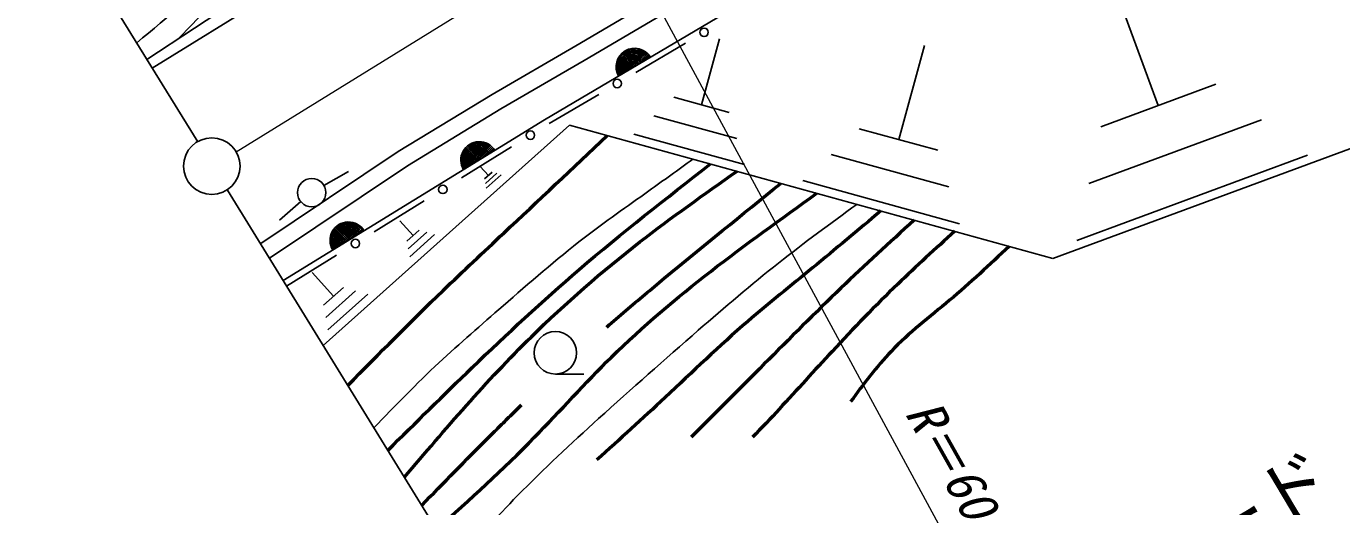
# Model space of a CAD drawing. Units: millimetres, scale not verified. Extents: x 40000 to 680000, y 20000 to 380000.
# Drawn here: x 69491 to 115916, y 287951 to 304906 of the extents above; entities that cross this region are included whole.
import ezdxf
from ezdxf.enums import TextEntityAlignment as Align

# ---------------------------------------------------------------- set-up
doc = ezdxf.new("R2010")
doc.units = ezdxf.units.MM
doc.header["$LTSCALE"] = 1000
doc.linetypes.add('CHAIN', pattern=[18.5, 12, -1.5, 3.5, -1.5])
for name, color, linetype, lineweight in [('M-BGD', 7, 'Continuous', 25), ('M-BMK', 2, 'CHAIN', 13), ('M-BMK-SRVR', 3, 'Continuous', 25), ('M-STR-HTXT', 7, 'Continuous', 13), ('M-STR-STR3', 7, 'Continuous', 25), ('M-TTL-LINE', 7, 'Continuous', 50)]:
    doc.layers.add(name, color=color, linetype=linetype, lineweight=lineweight)
doc.styles.add('ＭＳ ゴシック', font='')
doc.styles.get('ＭＳ ゴシック').set_extended_font_data('MS Gothic')

msp = doc.modelspace()

# ---------------------------------------------------------------- linework, layer by layer
at = {"layer": 'M-BGD'}
for p, q in [((73747, 303735), (80368, 308104)), ((80395, 307423), (73935, 303431)), ((107642, 306989), (109442, 302109)), ((88881, 304217), (92227, 306190)), ((89184, 303699), (92519, 305665)), ((87784, 301601), (94130, 305361)), ((85928, 302504), (88881, 304217)), ((91007, 303276), (92756, 304306)), ((93962, 304469), (93322, 302129)), ((101192, 304229), (100282, 300909)), ((86234, 301989), (89184, 303699)), ((111472, 302859), (107412, 301359)), ((82619, 300485), (85928, 302504)), ((87945, 301472), (89694, 302503)), ((94292, 301859), (92342, 302399)), ((82943, 299980), (86234, 301989)), ((78555, 295935), (87784, 301601)), ((79972, 293635), (88666, 301419)), ((88666, 301419), (105720, 296715)), ((94572, 300949), (91642, 301749)), ((113092, 301609), (106992, 299359)), ((94842, 300029), (90932, 301099)), ((101662, 300529), (98892, 301289)), ((77737, 297219), (82619, 300485)), ((84855, 299561), (86621, 300653)), ((102052, 299239), (97902, 300379)), ((105720, 296715), (116516, 300700)), ((78071, 296720), (82943, 299980)), ((85512, 299959), (85802, 299639)), ((114712, 300359), (106572, 297349)), ((79992, 299289), (80862, 299779)), ((85932, 299759), (85662, 299519)), ((86092, 299719), (85692, 299359)), ((86252, 299669), (85722, 299189)), ((102432, 297939), (96902, 299459)), ((79182, 298719), (78422, 298069)), ((81766, 297649), (83531, 298742)), ((82672, 298039), (83142, 297519)), ((83362, 297709), (82922, 297319)), ((83632, 297639), (82972, 297049)), ((83892, 297559), (83022, 296769)), ((78676, 295738), (80442, 296830)), ((79582, 296219), (80332, 295379)), ((80682, 295689), (79982, 295059)), ((81112, 295569), (80062, 294629)), ((81542, 295449), (80132, 294189)), ((88164, 292632), (89164, 292632))]:
    msp.add_line(p, q, dxfattribs=at)
for centre, radius in [((93412, 304693), 150), ((90350, 302889), 150), ((87283, 301062), 150), ((79564, 299036), 500), ((84193, 299151), 150), ((81104, 297240), 150), ((88164, 293382), 750)]:
    msp.add_circle(centre, radius, dxfattribs=at)
for centre, radius, start, end in [((90957, 303481), 650, 30.6507, 210.6507), ((90957, 303481), 600, 30.6507, 210.6507), ((90957, 303481), 550, 30.6507, 210.6507), ((90957, 303481), 500, 30.6507, 210.6507), ((90957, 303481), 450, 30.6507, 210.6507), ((90957, 303481), 400, 30.6507, 210.6507), ((90957, 303481), 350, 30.6507, 210.6507), ((90957, 303481), 300, 30.6507, 210.6507), ((90957, 303481), 250, 30.6507, 210.6507), ((90957, 303481), 200, 30.6507, 210.6507), ((90957, 303481), 150, 30.6507, 210.6507), ((90957, 303481), 100, 30.6507, 210.6507), ((90957, 303481), 50, 30.6507, 210.6507), ((85477, 300184), 650, 31.5448, 211.5448), ((85477, 300184), 600, 31.5448, 211.5448), ((85477, 300184), 550, 31.5448, 211.5448), ((85477, 300184), 500, 31.5448, 211.5448), ((85477, 300184), 450, 31.5448, 211.5448), ((85477, 300184), 400, 31.5448, 211.5448), ((85477, 300184), 350, 31.5448, 211.5448), ((85477, 300184), 300, 31.5448, 211.5448), ((85477, 300184), 250, 31.5448, 211.5448), ((85477, 300184), 200, 31.5448, 211.5448), ((85477, 300184), 150, 31.5448, 211.5448), ((85477, 300184), 100, 31.5448, 211.5448), ((85477, 300184), 50, 31.5448, 211.5448), ((80862, 297351), 650, 31.5448, 211.5448), ((80862, 297351), 600, 31.5448, 211.5448), ((80862, 297351), 550, 31.5448, 211.5448), ((80862, 297351), 500, 31.5448, 211.5448), ((80862, 297351), 450, 31.5448, 211.5448), ((80862, 297351), 400, 31.5448, 211.5448), ((80862, 297351), 350, 31.5448, 211.5448), ((80862, 297351), 300, 31.5448, 211.5448), ((80862, 297351), 250, 31.5448, 211.5448), ((80862, 297351), 200, 31.5448, 211.5448), ((80862, 297351), 150, 31.5448, 211.5448), ((80862, 297351), 100, 31.5448, 211.5448), ((80862, 297351), 50, 31.5448, 211.5448)]:
    msp.add_arc(centre, radius, start, end, dxfattribs=at)
for points, knots in [([(73388, 304319), (74498, 305248), (75607, 306178), (76664, 307168), (77710, 308148), (78703, 309187), (79628, 310281), (80715, 311565), (81708, 312926), (82704, 314283), (84067, 316139), (85438, 317988), (86892, 319768), (87779, 320854), (88698, 321913), (89598, 322992), (90287, 323819), (90965, 324657), (91562, 325549), (91956, 326139), (92315, 326752), (92674, 327365)], [0, 0, 0, 0, 1, 1, 1, 2, 2, 2, 3, 3, 3, 4, 4, 4, 5, 5, 5, 6, 6, 6, 7, 7, 7, 7]), ([(74847, 304461), (75735, 305366), (76623, 306270), (77479, 307205), (78401, 308211), (79285, 309252), (80184, 310281), (80940, 311144), (81705, 311999), (82445, 312875), (83719, 314384), (84916, 315958), (86188, 317470), (87261, 318745), (88387, 319976), (89412, 321288), (90330, 322461), (91166, 323699), (91970, 324956), (92549, 325864), (93112, 326782), (93674, 327699)], [0, 0, 0, 0, 1, 1, 1, 2, 2, 2, 3, 3, 3, 4, 4, 4, 5, 5, 5, 6, 6, 6, 7, 7, 7, 7]), ([(81760, 290734), (82513, 291513), (83266, 292293), (84056, 293033), (84790, 293721), (85555, 294375), (86316, 295035), (87257, 295852), (88190, 296679), (89176, 297438), (89922, 298013), (90697, 298549), (91464, 299097), (91983, 299468), (92498, 299844), (93014, 300220)], [0, 0, 0, 0, 1, 1, 1, 2, 2, 2, 3, 3, 3, 4, 4, 4, 5, 5, 5, 5]), ([(84671, 286010), (85381, 286798), (86090, 287585), (86830, 288342), (87749, 289283), (88716, 290176), (89691, 291060), (90852, 292112), (92026, 293149), (93209, 294177), (94139, 294986), (95074, 295788), (96041, 296551), (96944, 297265), (97875, 297944), (98805, 298622)], [0, 0, 0, 0, 1, 1, 1, 2, 2, 2, 3, 3, 3, 4, 4, 4, 5, 5, 5, 5])]:
    msp.add_open_spline(points, degree=3, knots=knots, dxfattribs=at)
at = {"layer": 'M-BMK'}
msp.add_line((76899, 300477), (90142, 308664), dxfattribs=at)
at = {"layer": 'M-BMK-SRVR'}
for p, q in [((69491, 310642), (75541, 300825)), ((76588, 299126), (87449, 281503))]:
    msp.add_line(p, q, dxfattribs=at)
msp.add_circle((76037, 299971), 1000, dxfattribs=at)
at = {"layer": 'M-STR-HTXT'}
msp.add_line((90142, 308664), (102174, 286433), dxfattribs=at)
at = {"layer": 'M-TTL-LINE'}
for points, knots in [([(80839, 292228), (81950, 293355), (83061, 294481), (84199, 295579), (84907, 296263), (85626, 296936), (86344, 297610), (87563, 298755), (88779, 299903), (89995, 301052)], [0, 0, 0, 0, 1, 1, 1, 2, 2, 2, 3, 3, 3, 3]), ([(82250, 289939), (83238, 290918), (84227, 291896), (85229, 292862), (86458, 294047), (87708, 295212), (89004, 296323), (90509, 297613), (92076, 298829), (93642, 300046)], [0, 0, 0, 0, 1, 1, 1, 2, 2, 2, 3, 3, 3, 3]), ([(82834, 288992), (84283, 290688), (85732, 292384), (87317, 293949), (88523, 295140), (89809, 296256), (91149, 297295), (92267, 298161), (93422, 298975), (94578, 299788)], [0, 0, 0, 0, 1, 1, 1, 2, 2, 2, 3, 3, 3, 3]), ([(83968, 287151), (85145, 288211), (86322, 289272), (87431, 290402), (88348, 291336), (89218, 292317), (90148, 293234), (92344, 295399), (94870, 297205), (97396, 299011)], [0, 0, 0, 0, 1, 1, 1, 2, 2, 2, 3, 3, 3, 3]), ([(89977, 294292), (90200, 294485), (90423, 294679), (90647, 294871), (90871, 295063), (91097, 295253), (91323, 295443), (91549, 295633), (91775, 295822), (92003, 296011), (93366, 297141), (94746, 298251), (96126, 299361)], [0, 0, 0, 0, 1, 1, 1, 2, 2, 2, 3, 3, 3, 4, 4, 4, 4]), ([(99649, 298389), (98850, 297716), (98051, 297042), (97242, 296380), (96476, 295754), (95701, 295139), (94954, 294492), (93954, 293627), (93003, 292707), (92036, 291803), (91242, 291061), (90438, 290331), (89633, 289601)], [0, 0, 0, 0, 1, 1, 1, 2, 2, 2, 3, 3, 3, 4, 4, 4, 4]), ([(100827, 298065), (99959, 297271), (99092, 296478), (98243, 295665), (97323, 294783), (96425, 293879), (95526, 292976), (94669, 292117), (93810, 291259), (92951, 290402)], [0, 0, 0, 0, 1, 1, 1, 2, 2, 2, 3, 3, 3, 3]), ([(102259, 297670), (101581, 297056), (100904, 296442), (100245, 295808), (99448, 295041), (98679, 294246), (97928, 293434), (97305, 292760), (96694, 292075), (96069, 291403), (95757, 291067), (95441, 290734), (95125, 290402)], [0, 0, 0, 0, 1, 1, 1, 2, 2, 2, 3, 3, 3, 4, 4, 4, 4]), ([(104184, 297139), (103493, 296493), (102801, 295847), (102076, 295236), (101377, 294647), (100645, 294089), (100016, 293434), (99493, 292888), (99039, 292274), (98586, 291660)], [0, 0, 0, 0, 1, 1, 1, 2, 2, 2, 3, 3, 3, 3]), ([(83448, 287995), (84224, 288792), (84999, 289589), (85786, 290375), (85917, 290506), (86048, 290637), (86180, 290767), (86311, 290898), (86443, 291028), (86576, 291158), (86708, 291287), (86841, 291417), (86973, 291546)], [0, 0, 0, 0, 1, 1, 1, 2, 2, 2, 3, 3, 3, 4, 4, 4, 4])]:
    msp.add_open_spline(points, degree=3, knots=knots, dxfattribs=at)

# ---------------------------------------------------------------- texts
at = {"layer": 'M-STR-HTXT', "style": 'ＭＳ ゴシック', "oblique": 15}
msp.add_text('R＝60', height=1320, rotation=299.369, dxfattribs=at).set_placement((100131, 291068), align=Align.BOTTOM_LEFT)
at = {"layer": 'M-STR-STR3', "style": 'ＭＳ ゴシック'}
msp.add_text('ストンガード', height=1833, rotation=30.719, dxfattribs=at).set_placement((103131, 280333), align=Align.BOTTOM_LEFT)

doc.saveas('drawing.dxf')
